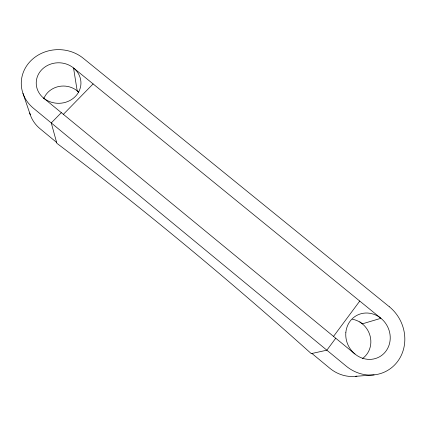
<?xml version="1.0" encoding="UTF-8"?>
<svg xmlns="http://www.w3.org/2000/svg" width="426" height="426" viewBox="0 0 426 426"><rect width="100%" height="100%" fill="white"/><g stroke="black" fill="none" stroke-linecap="round" stroke-linejoin="round"><path stroke-width="0.64" d="M335.731 338.212L326.859 350.188L311.257 353.617A477.397 54.123 40.1 0 0 56.85 143.285L51.264 122.938L61.328 112.661M333.526 336.402L359.757 301.065M63.373 114.344L93.102 83.911M355.662 376.328L374.129 374.875M78.73 92.112L77.191 90.855L73.533 67.974L380.924 318.297L362.329 323.845L359.816 321.795M43.564 98.055L354.98 354.033M56.61 142.412L40.033 128.705A34.511 31.561 -0.8 0 1 29.724 112.981M311.928 353.473L329.788 368.24A36.311 33.739 61.9 0 0 356.929 376.169M22.961 93.358L30.289 114.823M352.424 319.255A21.854 20.304 61.9 0 1 370.162 336.205A21.854 20.304 61.9 0 1 362.35 358.612M43.814 98.598A20.767 18.994 -0.7 0 1 78.629 92.149M389.311 306.741L83.23 58.234A37.163 33.681 0 0 0 30.848 60.748A37.163 33.681 0 0 0 33.425 108.231L346.2 366.131A39.235 36.215 60.8 0 0 397.895 361.099A39.235 36.215 60.8 0 0 389.311 306.741M345.848 332.477A23.611 21.79 60.7 0 0 377.282 357.888A23.611 21.79 60.7 0 0 380.855 318.243A23.611 21.79 60.7 0 0 345.848 332.477M43.74 98.198A22.365 20.267 0 0 0 80.493 87.122A22.365 20.267 0 0 0 51.525 63.815A22.365 20.267 0 0 0 43.74 98.198"/></g></svg>
